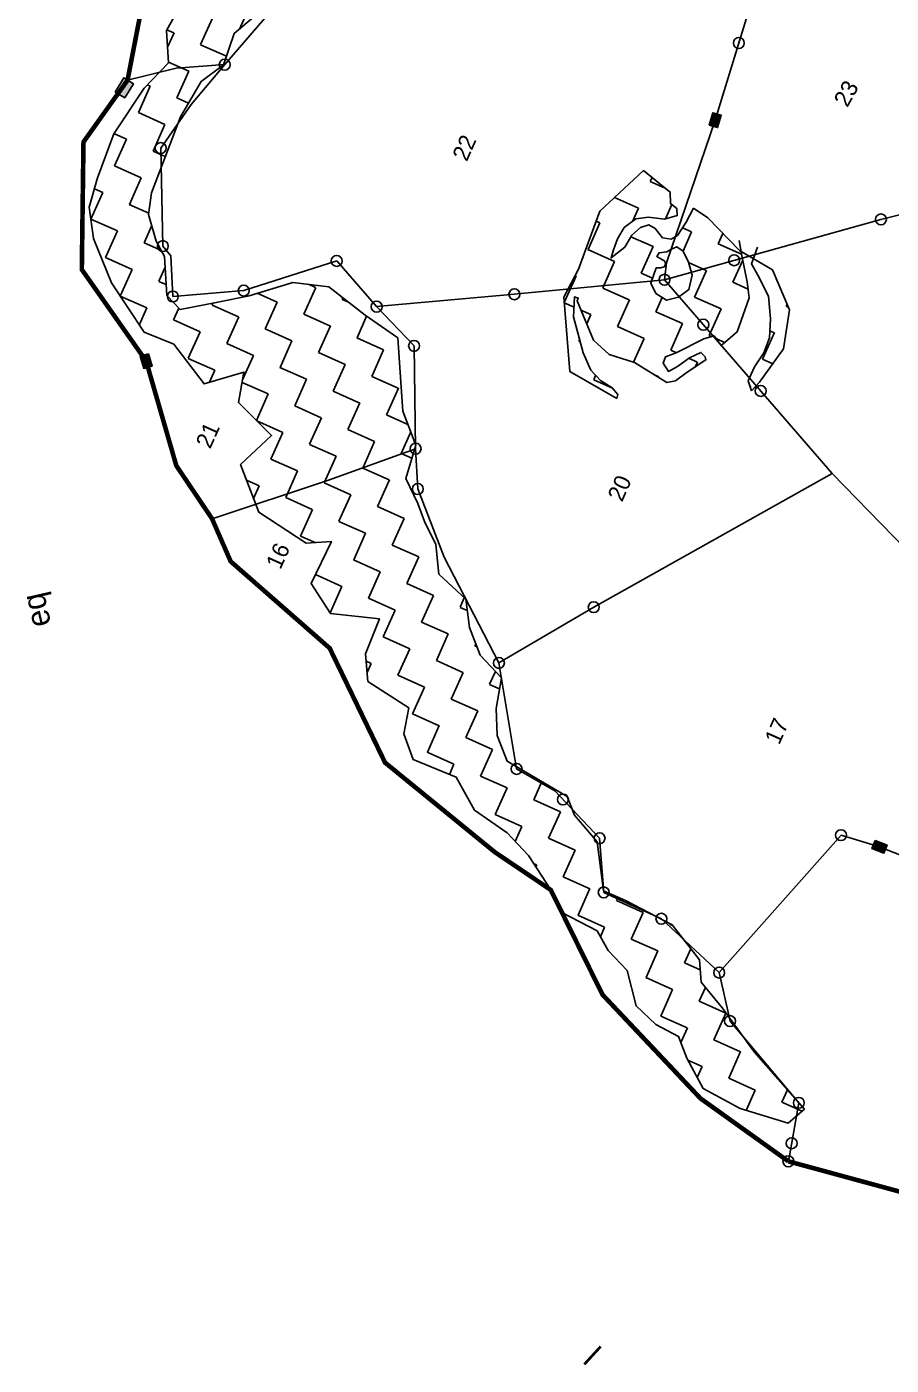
# Model space of a CAD drawing. Header units: metres. Extents: x 320588 to 323443, y 1845165 to 1849428.
# Drawn here: x 320608 to 321560, y 1845982 to 1847456 of the extents above; entities that cross this region are included whole.
import ezdxf

# ---------------------------------------------------------------- set-up
doc = ezdxf.new("R2010")
doc.units = ezdxf.units.M
doc.header["$LTSCALE"] = 0.3
for name, color, linetype in [('POLY_HATCH', 12, 'Continuous'), ('POLY_PARCEL', 6, 'Continuous'), ('SYM_LOGO', 1, 'Continuous'), ('SYM_STONE', 1, 'Continuous'), ('TEXT_MAPOUT', 7, 'Continuous'), ('TEXT_PARCEL', 7, 'Continuous'), ('V_BOUND_LINE', 7, 'Continuous')]:
    doc.layers.add(name, color=color, linetype=linetype)
doc.styles.add('TEXT_MAP', font='', dxfattribs={"height": 1.8})
doc.styles.get('TEXT_MAP').set_extended_font_data('Kruti Dev 050')
pattern_1 = [(66.6566, (323053.09, 1844612.276), (-17.15093, 43.19366), [32.8622, -32.8622]), (156.6566, (323066.11, 1844642.448), (-43.19366, -17.15093), [32.8622, -32.8622])]

# ---------------------------------------------------------------- blocks, each defined once
blk = doc.blocks.new('STONESQUAREFILLED')
blk.add_hatch(color=256).paths.add_polyline_path([(0.7, -0.48), (0.7, 0.48), (-0.7, 0.48), (-0.7, -0.48)])
blk.add_lwpolyline([(-0.7, 0.48), (0.7, 0.48), (0.7, -0.48), (-0.7, -0.48)], close=True)
blk = doc.blocks.new('STONE')
blk.add_circle((0, 0), 0.851)
blk = doc.blocks.new('RGDFG')
at = {"layer": 'POLY_HATCH'}
h = blk.add_hatch(dxfattribs=at)
h.set_pattern_fill('ZIGZAG', color=256, scale=10.350296, angle=66.6566, style=0)
h.set_pattern_definition(pattern_1)
h.paths.add_polyline_path([(320911.2, 1846814.5), (320888.8, 1846766.9), (320911.2, 1846733.1), (320966.3, 1846727.9), (320951, 1846688.2), (320954.3, 1846657.2), (321000.8, 1846627.9), (320995.5, 1846598.7), (321006.2, 1846569.8), (321055.2, 1846550.5), (321076.3, 1846513.7), (321113.4, 1846488.4), (321137.6, 1846463.1), (321163.3, 1846424.7), (321176.1, 1846399.5), (321216.1, 1846379.3), (321228.7, 1846357.2), (321250.5, 1846334.9), (321261.1, 1846295.1), (321283.6, 1846274.4), (321309.4, 1846261.4), (321319.1, 1846236.8), (321337.8, 1846202.9), (321380, 1846180.9), (321434.2, 1846165), (321452.3, 1846181.2), (321394.7, 1846244.9), (321358.5, 1846293.8), (321334.1, 1846322.9), (321331.9, 1846347.8), (321300.8, 1846387.2), (321247.6, 1846413.8), (321222.7, 1846424.6), (321215, 1846479.7), (321189, 1846509.4), (321180.6, 1846530.4), (321112.3, 1846569.1), (321100.8, 1846598.1), (321099.1, 1846628.5), (321104.7, 1846663), (321080.5, 1846688.3), (321068.1, 1846719.5), (321063.3, 1846751.2), (321032.8, 1846779.1), (321028.7, 1846812.4), (321015.8, 1846838.3), (321007.9, 1846858.4), (320994.1, 1846886.5), (321004.9, 1846924.4), (320989.9, 1846962.3), (320987.3, 1846994.9), (320983, 1847044.9), (320945.8, 1847070.1), (320904.7, 1847101.5), (320864.1, 1847106.1), (320814.8, 1847090.4), (320778, 1847082.2), (320737.4, 1847073.8), (320722.1, 1847089.7), (320718.9, 1847133.6), (320709.5, 1847150.6), (320700.3, 1847180.5), (320703.5, 1847205), (320723.2, 1847259.4), (320735.1, 1847291.3), (320758, 1847331.3), (320782.8, 1847350.2), (320794.5, 1847385.9), (320832.9, 1847419.3), (320833.2, 1847441.3), (320848.1, 1847458.9), (320832.4, 1847550.8), (320836.1, 1847606.6), (320782.6, 1847679.6), (320772.4, 1847711.8), (320779.6, 1847745.6), (320797.5, 1847765.7), (320811.4, 1847789.3), (320820.9, 1847824), (320771.1, 1847859.4), (320767.2, 1847836.5), (320790.3, 1847822.3), (320777.7, 1847788.9), (320759.6, 1847759.7), (320753.9, 1847712.2), (320744, 1847629.5), (320760.1, 1847575.6), (320739.5, 1847549.4), (320741.6, 1847511.4), (320763.6, 1847485.3), (320752.6, 1847438.3), (320737.4, 1847424.5), (320718.1, 1847388.4), (320720.9, 1847352), (320693.6, 1847323.1), (320660, 1847271), (320642.3, 1847221.3), (320633.5, 1847188.1), (320638.5, 1847152.6), (320659.6, 1847102.9), (320696.9, 1847047.9), (320730.8, 1847034.8), (320765.3, 1846990.4), (320810.1, 1847004.3), (320804.4, 1846969.8), (320842.2, 1846933.1), (320807.6, 1846899.9), (320828.8, 1846846.4), (320882.5, 1846812.1)])
h = blk.add_hatch(dxfattribs=at)
h.set_pattern_fill('ZIGZAG', color=256, scale=10.350296, angle=66.6566, style=0)
h.set_pattern_definition(pattern_1)
h.paths.add_polyline_path([(321255.2, 1847172.9), (321245.4, 1847164), (321237.8, 1847150.5), (321222.3, 1847138.1), (321225, 1847147.1), (321229.2, 1847159.6), (321236.6, 1847172.5), (321249.8, 1847182.4), (321263.9, 1847184.6), (321282.2, 1847182.7), (321296.4, 1847186.7), (321295.7, 1847194.8), (321288.5, 1847200.3), (321287.9, 1847213.3), (321286.7, 1847214.1), (321257.7, 1847237), (321209, 1847190.5), (321186, 1847125.1), (321169.7, 1847093.2), (321177.6, 1847009.3), (321230.7, 1846979.8), (321231.8, 1846984.2), (321225.4, 1846991.7), (321212.2, 1846999.8), (321201, 1847011.2), (321192.1, 1847030.6), (321181, 1847071.2), (321181.7, 1847093.6), (321185.9, 1847092.3), (321184.6, 1847089.3), (321189.4, 1847078.3), (321203.8, 1847045.2), (321221.4, 1847029.3), (321250.3, 1847020.4), (321286.9, 1846998.6), (321296.6, 1847000.4), (321309.8, 1847010.2), (321330.8, 1847024.4), (321329.9, 1847027.8), (321325, 1847032.9), (321312.1, 1847026.6), (321298.9, 1847016.7), (321288.6, 1847011), (321282.5, 1847020.2), (321285, 1847027.5), (321297, 1847031.9), (321328, 1847048.3), (321339.6, 1847051.7), (321347.6, 1847041.1), (321365.6, 1847056.6), (321378.6, 1847095.1), (321376.2, 1847112.9), (321369.8, 1847142.5), (321368.9, 1847147.2), (321367.2, 1847148.2), (321331, 1847184.6), (321314.6, 1847195.5), (321306.4, 1847179.4), (321296.9, 1847164.4), (321289.8, 1847160.3), (321280.2, 1847161.5), (321271.5, 1847171.8), (321264.4, 1847176.1)])
h.paths.add_polyline_path([(321267.6, 1847110.2), (321273.2, 1847127.5), (321278.6, 1847127.5), (321282.2, 1847129), (321284, 1847131.8), (321283.1, 1847135.2), (321274, 1847140.3), (321276.4, 1847144.6), (321285.2, 1847145.6), (321289.5, 1847148.5), (321296.2, 1847151.6), (321303.6, 1847146.6), (321309.6, 1847134.5), (321314.1, 1847120), (321310.6, 1847103.6), (321299.1, 1847094.8), (321285.6, 1847091.1), (321273.4, 1847098.8)], flags=16)
h.paths.add_polyline_path([(321404.7, 1847126.8), (321382.8, 1847139.3), (321380.9, 1847133.5), (321388, 1847120.9), (321400.4, 1847097.1), (321403, 1847071.5), (321402.2, 1847050.3), (321396.1, 1847033.3), (321385.7, 1847017.5), (321378.7, 1847001.4), (321382.5, 1846990.4), (321391.5, 1847000.1), (321418.2, 1847037.9), (321424.3, 1847082)])
for points in [[(320832.9, 1847419.3), (320794.5, 1847385.9), (320782.8, 1847350.2), (320758, 1847331.3), (320735.1, 1847291.3), (320723.2, 1847259.4), (320703.5, 1847205), (320700.3, 1847180.5), (320709.5, 1847150.6), (320718.9, 1847133.6), (320722.1, 1847089.7), (320737.4, 1847073.8), (320778, 1847082.2), (320814.8, 1847090.4), (320864.1, 1847106.1), (320904.7, 1847101.5), (320945.8, 1847070.1), (320983, 1847044.9), (320987.3, 1846994.9), (320989.9, 1846962.3), (321004.9, 1846924.4), (320994.1, 1846886.5), (321007.9, 1846858.4), (321015.8, 1846838.3), (321028.7, 1846812.4), (321032.8, 1846779.1), (321063.3, 1846751.2), (321068.1, 1846719.5), (321080.5, 1846688.3), (321104.7, 1846663), (321099.1, 1846628.5), (321100.8, 1846598.1), (321112.3, 1846569.1), (321180.6, 1846530.4), (321189, 1846509.4), (321215, 1846479.7), (321222.7, 1846424.6), (321247.6, 1846413.8), (321300.8, 1846387.2), (321331.9, 1846347.8), (321334.1, 1846322.9), (321358.5, 1846293.8), (321394.7, 1846244.9), (321452.3, 1846181.2), (321434.2, 1846165), (321380, 1846180.9), (321337.8, 1846202.9), (321319.1, 1846236.8), (321309.4, 1846261.4), (321283.6, 1846274.4), (321261.1, 1846295.1), (321250.5, 1846334.9), (321228.7, 1846357.2), (321216.1, 1846379.3), (321176.1, 1846399.5)], [(321163.3, 1846424.7), (321137.6, 1846463.1), (321113.4, 1846488.4), (321076.3, 1846513.7), (321055.2, 1846550.5), (321006.2, 1846569.8), (320995.5, 1846598.7), (321000.8, 1846627.9), (320954.3, 1846657.2), (320951, 1846688.2), (320966.3, 1846727.9), (320911.2, 1846733.1), (320888.8, 1846766.9), (320911.2, 1846814.5), (320882.5, 1846812.1), (320828.8, 1846846.4), (320807.6, 1846899.9), (320842.2, 1846933.1), (320804.4, 1846969.8), (320810.1, 1847004.3), (320765.3, 1846990.4), (320730.8, 1847034.8), (320696.9, 1847047.9), (320659.6, 1847102.9), (320638.5, 1847152.6), (320633.5, 1847188.1), (320642.3, 1847221.3), (320660, 1847271), (320693.6, 1847323.1), (320720.9, 1847352), (320718.1, 1847388.4), (320737.4, 1847424.5)], [(321209, 1847190.5), (321257.7, 1847237), (321286.7, 1847214.1), (321287.9, 1847213.3)], [(321287.9, 1847213.3), (321288.5, 1847200.3), (321295.7, 1847194.8), (321296.4, 1847186.7), (321282.2, 1847182.7), (321263.9, 1847184.6), (321249.8, 1847182.4), (321236.6, 1847172.5), (321229.2, 1847159.6), (321225, 1847147.1), (321222.3, 1847138.1), (321237.8, 1847150.5), (321245.4, 1847164), (321255.2, 1847172.9), (321264.4, 1847176.1), (321271.5, 1847171.8), (321280.2, 1847161.5), (321289.8, 1847160.3), (321296.9, 1847164.4), (321306.4, 1847179.4), (321314.6, 1847195.5)], [(321230.7, 1846979.8), (321177.6, 1847009.3), (321169.7, 1847093.2), (321186, 1847125.1), (321209, 1847190.5)], [(321314.6, 1847195.5), (321331, 1847184.6), (321367.2, 1847148.2), (321404.7, 1847126.8), (321424.3, 1847082), (321418.2, 1847037.9), (321391.5, 1847000.1), (321382.5, 1846990.4)], [(321366.4, 1847159.5), (321369.8, 1847142.5), (321376.2, 1847112.9), (321378.6, 1847095.1), (321365.6, 1847056.6), (321347.6, 1847041.1), (321339.6, 1847051.7), (321328, 1847048.3), (321297, 1847031.9), (321285, 1847027.5), (321282.5, 1847020.2), (321288.6, 1847011), (321298.9, 1847016.7), (321312.1, 1847026.6), (321325, 1847032.9), (321329.9, 1847027.8), (321330.8, 1847024.4), (321309.8, 1847010.2), (321296.6, 1847000.4), (321286.9, 1846998.6), (321250.3, 1847020.4), (321221.4, 1847029.3), (321203.8, 1847045.2), (321189.4, 1847078.3), (321184.6, 1847089.3), (321185.9, 1847092.3), (321181.7, 1847093.6), (321181, 1847071.2), (321192.1, 1847030.6), (321201, 1847011.2), (321212.2, 1846999.8), (321225.4, 1846991.7), (321231.8, 1846984.2), (321230.7, 1846979.8)], [(321382.5, 1846990.4), (321378.7, 1847001.4), (321385.7, 1847017.5), (321396.1, 1847033.3), (321402.2, 1847050.3), (321403, 1847071.5), (321400.4, 1847097.1), (321388, 1847120.9), (321380.9, 1847133.5), (321387.2, 1847152.3)], [(321176.1, 1846399.5), (321163.3, 1846424.7)]]:
    blk.add_lwpolyline(points, dxfattribs=at)
blk.add_lwpolyline([(321273.2, 1847127.5), (321267.6, 1847110.2), (321273.4, 1847098.8), (321285.6, 1847091.1), (321299.1, 1847094.8), (321310.6, 1847103.6), (321314.1, 1847120), (321309.6, 1847134.5), (321303.6, 1847146.6), (321296.2, 1847151.6), (321289.5, 1847148.5), (321285.2, 1847145.6), (321276.4, 1847144.6), (321274, 1847140.3), (321283.1, 1847135.2), (321284, 1847131.8), (321282.2, 1847129), (321278.6, 1847127.5)], close=True, dxfattribs=at)
at = {"layer": 'POLY_PARCEL'}
for points in [[(321386.5, 1847461.1), (321337.8, 1847294.9), (321285, 1847133.5), (321282.9, 1847114.3)], [(320835.8, 1847412), (320784.2, 1847350.6)], [(320784.2, 1847350.6), (320729.5, 1847346), (320674.8, 1847331.7)], [(320784.2, 1847350.6), (320747, 1847305.1), (320713.1, 1847255.6), (320716.9, 1847145.2), (320726.1, 1847134.3), (320728.9, 1847088.5), (320808.8, 1847096.1), (320913.1, 1847130.9), (320958.8, 1847079.9)], [(321282.9, 1847114.3), (321526, 1847185.3), (321682.5, 1847226.3), (321708.8, 1847210.9), (321727.9, 1847216.3), (321720.8, 1847232.1), (321748.6, 1847242.2)], [(321282.9, 1847114.3), (321105.8, 1847094.9), (320958.8, 1847079.9)], [(321474.6, 1846898.1), (321282.9, 1847114.3)], [(320958.8, 1847079.9), (321001.6, 1847036.2), (321004.7, 1846920.3)], [(321004.7, 1846920.3), (320906.8, 1846883.5), (320776.2, 1846838.5)], [(321004.7, 1846920.3), (321007.8, 1846874.9), (321038.4, 1846798.4), (321101.6, 1846679.9)], [(321474.6, 1846898.1), (321207.8, 1846744.1), (321101.6, 1846679.9)], [(321614, 1846758.7), (321474.6, 1846898.1)], [(321101.6, 1846679.9), (321123, 1846560.7), (321166.5, 1846536.3), (321217.6, 1846483.7), (321223, 1846422.6), (321288.4, 1846393.8), (321354.3, 1846333.9)], [(321354.3, 1846333.9), (321489.7, 1846490.5), (321533.3, 1846477.9), (321616.5, 1846446.4), (321678.4, 1846470.6)], [(321354.3, 1846333.9), (321367.2, 1846279.3), (321445.9, 1846188.1), (321435, 1846122)]]:
    blk.add_lwpolyline(points, dxfattribs=at)
at = {"layer": 'V_BOUND_LINE', "const_width": 5.18}
for points in [[(320775.2, 1847879), (320727.3, 1847622.1), (320674.8, 1847331.7)], [(320674.8, 1847331.7), (320626, 1847261.4), (320625.9, 1847117.6), (320699.7, 1847015.3), (320735.2, 1846897.8), (320776.2, 1846838.5)], [(320776.2, 1846838.5), (320797.8, 1846790.6), (320910.6, 1846694.2), (320974.7, 1846565.9), (321099.7, 1846466.5), (321163.3, 1846424.7), (321223.1, 1846307.3), (321335, 1846191.7), (321435, 1846122)], [(321435, 1846122), (321606.9, 1846077.5)]]:
    blk.add_lwpolyline(points, dxfattribs=at)
at = {"layer": 'SYM_STONE'}
for name, p, xscale, yscale, zscale, rotation in [('STONE', (321363.4, 1847382.2), 7.245207014765816, 7.245207014765816, 7.245207014765816, 66.65656508673668), ('STONE', (320784.2, 1847350.6), 7.245207014765816, 7.245207014765816, 7.245207014765816, 66.65656508673668), ('STONESQUAREFILLED', (320671.2, 1847323), 13.45538445599366, 13.45538445599366, 13.45538445599366, 59.44736946683006), ('STONESQUAREFILLED', (321337.8, 1847294.9), 10.35029573537974, 10.35029573537974, 10.35029573537974, 73.6843091854774), ('STONE', (320713.1, 1847255.6), 7.245207014765816, 7.245207014765816, 7.245207014765816, 66.65656508673668), ('STONE', (321526, 1847185.3), 7.245207014765816, 7.245207014765816, 7.245207014765816, 66.65656508673668), ('STONE', (320716.9, 1847145.2), 7.245207014765816, 7.245207014765816, 7.245207014765816, 66.65656508673668), ('STONE', (321361.2, 1847137.2), 7.245207014765816, 7.245207014765816, 7.245207014765816, 66.65656508673668), ('STONE', (320913.1, 1847130.9), 7.245207014765816, 7.245207014765816, 7.245207014765816, 66.65656508673668), ('STONE', (321282.9, 1847114.3), 7.245207014765816, 7.245207014765816, 7.245207014765816, 66.65656508673668), ('STONE', (320728.9, 1847088.5), 7.245207014765816, 7.245207014765816, 7.245207014765816, 66.65656508673668), ('STONE', (320808.8, 1847096.1), 7.245207014765816, 7.245207014765816, 7.245207014765816, 66.65656508673668), ('STONE', (321113.9, 1847095.8), 7.245207014765816, 7.245207014765816, 7.245207014765816, 66.65656508673668), ('STONE', (320958.8, 1847079.9), 7.245207014765816, 7.245207014765816, 7.245207014765816, 66.65656508673668), ('STONE', (321327.3, 1847064.2), 7.245207014765816, 7.245207014765816, 7.245207014765816, 66.65656508673668), ('STONE', (321001.6, 1847036.2), 7.245207014765816, 7.245207014765816, 7.245207014765816, 66.65656508673668), ('STONESQUAREFILLED', (320699.7, 1847015.3), 10.35029573537973, 10.35029573537973, 10.35029573537973, 286.8157618996688), ('STONE', (321392.9, 1846990.3), 7.245207014765816, 7.245207014765816, 7.245207014765816, 66.65656508673668), ('STONE', (321004.7, 1846920.3), 7.245207014765816, 7.245207014765816, 7.245207014765816, 66.65656508673668), ('STONE', (321007.8, 1846874.9), 7.245207014765816, 7.245207014765816, 7.245207014765816, 66.65656508673668), ('STONE', (321207.8, 1846744.1), 7.245207014765816, 7.245207014765816, 7.245207014765816, 66.65656508673668), ('STONE', (321101.6, 1846679.9), 7.245207014765816, 7.245207014765816, 7.245207014765816, 66.65656508673668), ('STONE', (321123, 1846560.7), 7.245207014765816, 7.245207014765816, 7.245207014765816, 66.65656508673668), ('STONE', (321175.7, 1846526.8), 7.245207014765816, 7.245207014765816, 7.245207014765816, 66.65656508673668), ('STONE', (321217.6, 1846483.7), 7.245207014765816, 7.245207014765816, 7.245207014765816, 66.65656508673668), ('STONE', (321489.7, 1846490.5), 7.245207014765816, 7.245207014765816, 7.245207014765816, 66.65656508673668), ('STONESQUAREFILLED', (321533.3, 1846477.9), 10.35029573537974, 10.35029573537974, 10.35029573537974, 339.2609686582287), ('STONE', (321223, 1846422.6), 7.245207014765816, 7.245207014765816, 7.245207014765816, 66.65656508673668), ('STONE', (321288.4, 1846393.8), 7.245207014765816, 7.245207014765816, 7.245207014765816, 66.65656508673668), ('STONE', (321354.3, 1846333.9), 7.245207014765816, 7.245207014765816, 7.245207014765816, 66.65656508673668), ('STONE', (321367.2, 1846279.3), 7.245207014765816, 7.245207014765816, 7.245207014765816, 66.65656508673668), ('STONE', (321445.9, 1846188.1), 7.245207014765816, 7.245207014765816, 7.245207014765816, 66.65656508673668), ('STONE', (321438.4, 1846142.5), 7.245207014765816, 7.245207014765816, 7.245207014765816, 66.65656508673668), ('STONE', (321435, 1846122), 7.245207014765816, 7.245207014765816, 7.245207014765816, 66.65656508673668)]:
    blk.add_blockref(name, p, dxfattribs=dict(at, xscale=xscale, yscale=yscale, zscale=zscale, rotation=rotation))
at = {"layer": 'TEXT_MAPOUT', "style": 'TEXT_MAP'}
for s, height, rotation, p in [('eq', 25.88, 103.507, (320596.5, 1846717.2)), ('l', 25.9, 138.2094, (321228.8, 1845908))]:
    blk.add_text(s, height=height, rotation=rotation, dxfattribs=at).set_placement(p)
at = {"layer": 'TEXT_PARCEL', "style": 'TEXT_MAP'}
for s, rotation, p in [('23', 61.4657, (321486.6, 1847310.3)), ('22', 66.6566, (321058.4, 1847243.9)), ('21', 66.6566, (320773.2, 1846916.3)), ('20', 66.6566, (321238.2, 1846862.3)), ('16', 66.6566, (320854, 1846781.2)), ('17', 66.6566, (321418.7, 1846590.6))]:
    blk.add_text(s, height=18.63, rotation=rotation, dxfattribs=at).set_placement(p)

msp = doc.modelspace()

# ---------------------------------------------------------------- block references
at = {"layer": 'SYM_LOGO', "xscale": 0.977064271651382, "yscale": 0.977064271651382, "zscale": 0.977064271651382, "rotation": 359.2861025100409}
msp.add_blockref('RGDFG', (-15065.5, 46479.4), dxfattribs=at)

doc.saveas('drawing.dxf')
